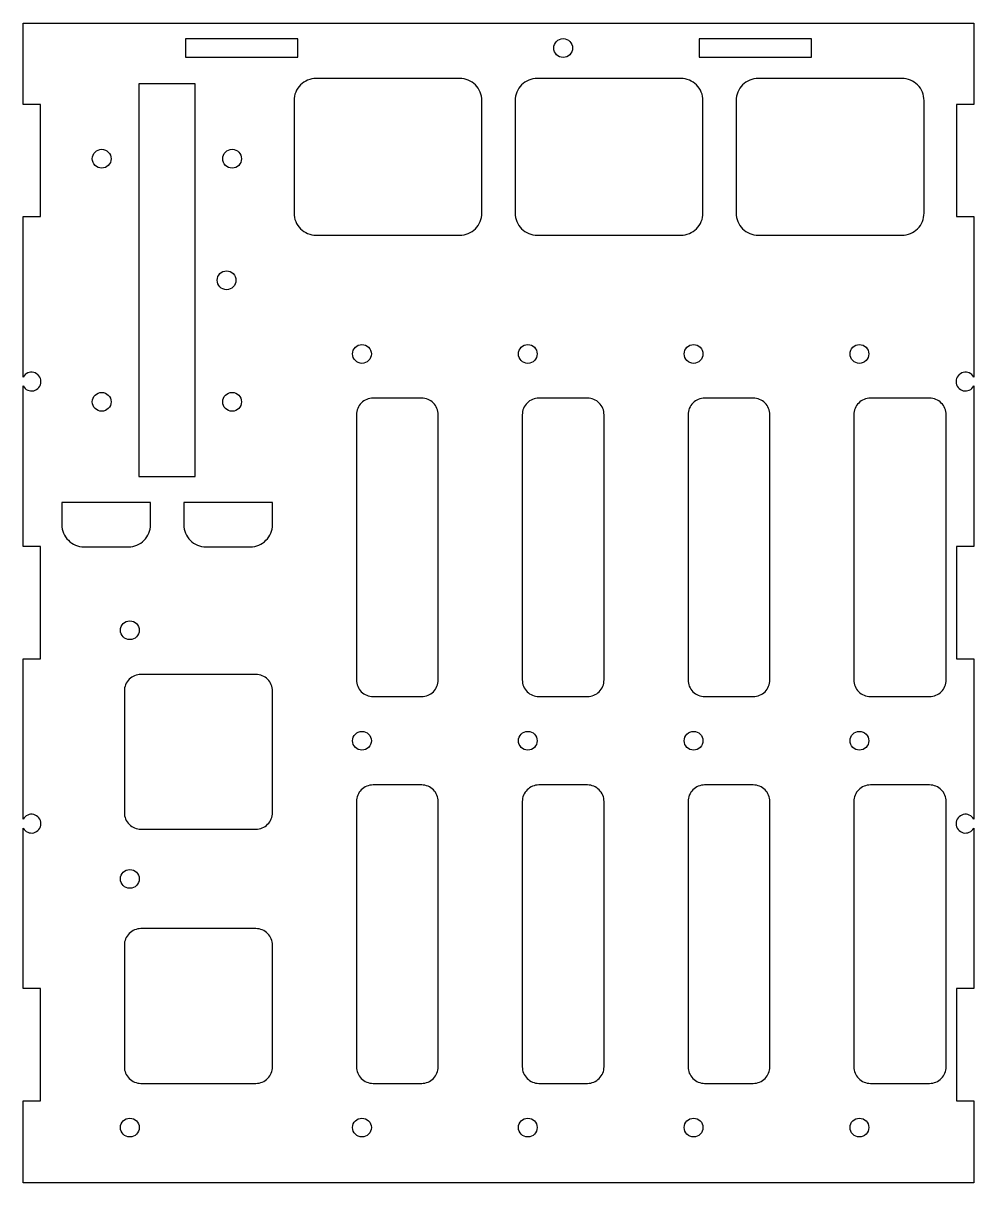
# Model space of a CAD drawing. Header units: millimetres. Extents: x -3 to 169, y 0 to 210.
import ezdxf

# ---------------------------------------------------------------- set-up
doc = ezdxf.new("R2010")
doc.units = ezdxf.units.MM
doc.layers.get('0').update_dxf_attribs({"linetype": 'CONTINUOUS'})

msp = doc.modelspace()

# ---------------------------------------------------------------- linework, layer by layer
for points in [[(0.15, 35.15), (-3, 35.15), (-3, 64.2, 4), (-3, 65.8), (-3, 94.85), (0.15, 94.85), (0.15, 115.15), (-3, 115.15), (-3, 144.2, 4), (-3, 145.8), (-3, 174.85), (0.15, 174.85), (0.15, 195.15), (-3, 195.15), (-3, 209.856), (169, 209.856), (169, 195.15), (165.85, 195.15), (165.85, 174.85), (169, 174.85), (169, 145.8, 4), (169, 144.2), (169, 115.15), (165.85, 115.15), (165.85, 94.85), (169, 94.85), (169, 65.8, 4), (169, 64.2), (169, 35.15), (165.85, 35.15), (165.85, 14.85), (169, 14.85), (169, 0), (-3, 0), (-3, 14.85), (0.15, 14.85)], [(80, 175.486), (80, 195.856, 0.4142136), (76, 199.856), (50, 199.856, 0.4142136), (46, 195.856), (46, 175.486, 0.4142136), (50, 171.486), (76, 171.486, 0.4142136)], [(120, 175.486), (120, 195.856, 0.4142136), (116, 199.856), (90, 199.856, 0.4142136), (86, 195.856), (86, 175.486, 0.4142136), (90, 171.486), (116, 171.486, 0.4142136)], [(160, 175.486), (160, 195.856, 0.4142136), (156, 199.856), (130, 199.856, 0.4142136), (126, 195.856), (126, 175.486, 0.4142136), (130, 171.486), (156, 171.486, 0.4142136)], [(72.1, 91), (72.1, 139, 0.4142136), (69.1, 142), (60.3, 142, 0.4142136), (57.3, 139), (57.3, 91, 0.4142136), (60.3, 88), (69.1, 88, 0.4142136)], [(102.1, 91), (102.1, 139, 0.4142136), (99.1, 142), (90.3, 142, 0.4142136), (87.3, 139), (87.3, 91, 0.4142136), (90.3, 88), (99.1, 88, 0.4142136)], [(132.1, 91), (132.1, 139, 0.4142136), (129.1, 142), (120.3, 142, 0.4142136), (117.3, 139), (117.3, 91, 0.4142136), (120.3, 88), (129.1, 88, 0.4142136)], [(164, 91), (164, 139, 0.4142136), (161, 142), (150.3, 142, 0.4142136), (147.3, 139), (147.3, 91, 0.4142136), (150.3, 88), (161, 88, 0.4142136)], [(4, 123.106), (4, 119.1, 0.4142136), (8, 115.1), (16.05, 115.1, 0.4142136), (20.05, 119.1), (20.05, 123.106)], [(42.1, 123.106), (26.05, 123.106), (26.05, 119.1, 0.4142136), (30.05, 115.1), (38.1, 115.1, 0.4142136), (42.1, 119.1)], [(42.1, 67), (42.1, 89, 0.4142136), (39.1, 92), (18.3, 92, 0.4142136), (15.3, 89), (15.3, 67, 0.4142136), (18.3, 64), (39.1, 64, 0.4142136)], [(72.1, 21), (72.1, 69, 0.4142136), (69.1, 72), (60.3, 72, 0.4142136), (57.3, 69), (57.3, 21, 0.4142136), (60.3, 18), (69.1, 18, 0.4142136)], [(102.1, 21), (102.1, 69, 0.4142136), (99.1, 72), (90.3, 72, 0.4142136), (87.3, 69), (87.3, 21, 0.4142136), (90.3, 18), (99.1, 18, 0.4142136)], [(132.1, 21), (132.1, 69, 0.4142136), (129.1, 72), (120.3, 72, 0.4142136), (117.3, 69), (117.3, 21, 0.4142136), (120.3, 18), (129.1, 18, 0.4142136)], [(164, 21), (164, 69, 0.4142136), (161, 72), (150.3, 72, 0.4142136), (147.3, 69), (147.3, 21, 0.4142136), (150.3, 18), (161, 18, 0.4142136)], [(42.1, 21), (42.1, 43, 0.4142136), (39.1, 46), (18.3, 46, 0.4142136), (15.3, 43), (15.3, 21, 0.4142136), (18.3, 18), (39.1, 18, 0.4142136)]]:
    msp.add_lwpolyline(points, format="xyb", close=True)
for points in [[(46.67, 207.006), (26.37, 207.006), (26.37, 203.706), (46.67, 203.706)], [(139.63, 207.006), (119.33, 207.006), (119.33, 203.706), (139.63, 203.706)], [(17.9, 127.806), (28.1, 127.806), (28.1, 198.856), (17.9, 198.856)]]:
    msp.add_lwpolyline(points, close=True)
for centre in [(94.7, 205.356), (11.2, 185.331), (34.8, 185.331), (33.8, 163.331), (58.3, 150), (88.3, 150), (118.3, 150), (148.3, 150), (11.2, 141.331), (34.8, 141.331), (16.3, 100), (58.3, 80), (88.3, 80), (118.3, 80), (148.3, 80), (16.3, 55), (16.3, 10), (58.3, 10), (88.3, 10), (118.3, 10), (148.3, 10)]:
    msp.add_circle(centre, 1.7)

doc.saveas('drawing.dxf')
